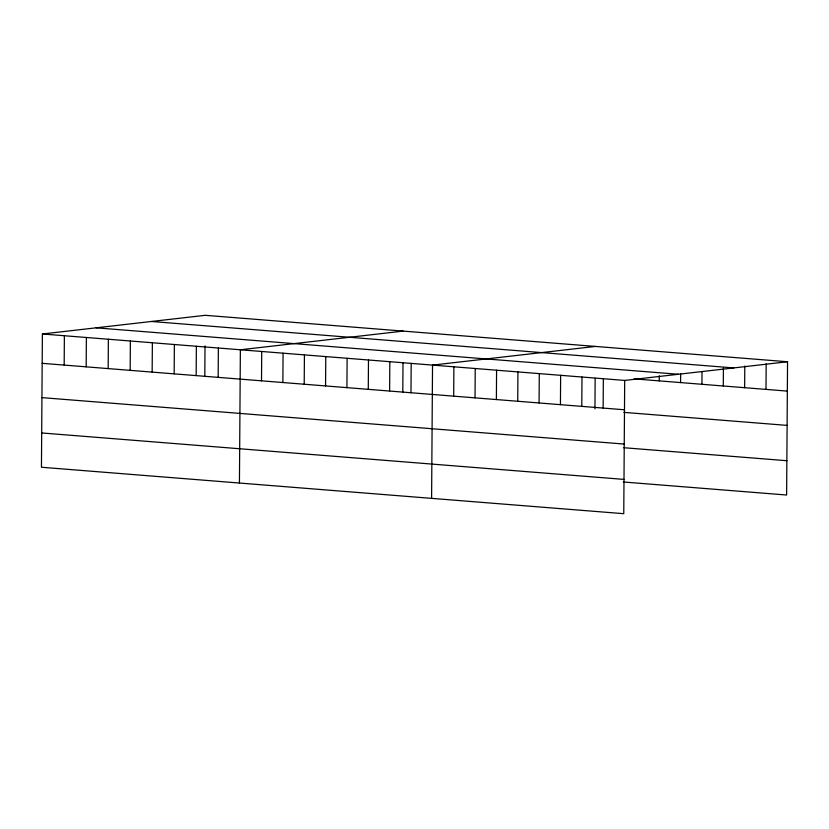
<?xml version="1.0" encoding="UTF-8"?>
<svg xmlns="http://www.w3.org/2000/svg" width="829" height="829" viewBox="0 0 829 829"><rect width="100%" height="100%" fill="white"/><g stroke="black" fill="none" stroke-linecap="round" stroke-linejoin="round"><path stroke-width="1.24" d="M787.55 361.755L205.24 315.31L42.383 333.983L41.45 467.245L623.76 513.69L624.693 380.428L787.55 361.755L786.617 495.017L623.346 481.991M64.175 365.081L64.382 335.745M86.175 366.843L86.382 337.496M108.174 368.594L108.371 339.248M130.174 370.345L130.371 341.009M152.163 372.107L152.37 342.76M174.163 373.858L174.37 344.512M196.162 375.61L196.369 346.273M204.804 376.501L205.022 345.88M218.162 377.371L218.369 348.025M239.436 483.038L240.369 349.776L403.226 331.103M261.518 380.822L261.715 351.486M282.865 382.532L283.072 353.185M304.212 384.231L304.419 354.885M325.569 385.931L325.776 356.594M346.916 387.64L347.123 358.294M368.273 389.34L368.48 359.993M389.62 391.039L389.827 361.703M402.801 392.283L402.998 362.895M410.977 392.749L411.184 363.403M431.598 498.364L432.531 365.102L595.388 346.429M453.681 396.148L453.877 366.812M475.027 397.858L475.235 368.511M496.384 399.557L496.581 370.211M517.731 401.257L517.938 371.92M539.078 402.967L539.285 373.62M560.435 404.666L560.642 375.319M581.782 406.365L581.989 377.029M594.953 408.842L595.16 378.221M603.139 408.075L603.346 378.729M659.231 380.884L659.273 375.775M680.588 382.583L680.65 373.651M701.935 384.283L702.028 371.527M723.292 385.993L723.416 368.128M744.639 387.692L744.794 366.003M765.996 389.392L766.172 363.879M151.489 321.476L733.81 367.921M96.123 327.828L678.433 374.273M634.112 378.874L787.343 391.101M42.383 333.983L624.693 380.428M42.175 363.33L624.486 409.775M623.833 412.365L787.104 425.391M41.937 397.619L624.247 444.064M623.584 447.701L786.856 460.717M41.688 432.956L623.999 479.4"/></g></svg>
